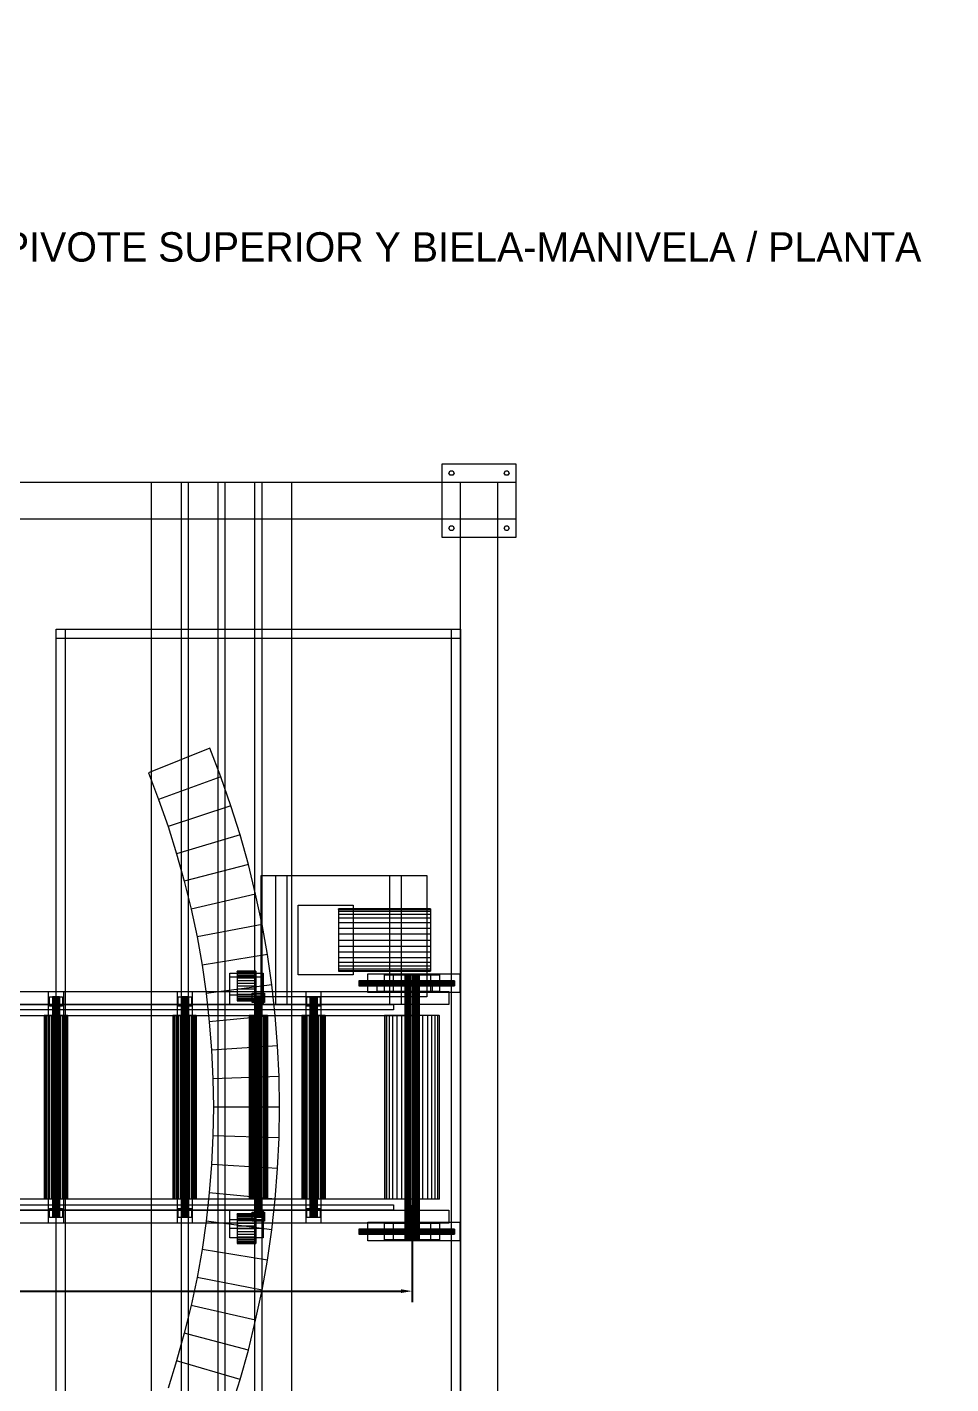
# Model space of a CAD drawing. Header units: millimetres. Extents: x -191664 to 191490, y -197311 to 10263.
# Drawn here: x 1422 to 3933, y -195242 to -191552 of the extents above; entities that cross this region are included whole.
import ezdxf

# ---------------------------------------------------------------- set-up
doc = ezdxf.new("R2010")
doc.units = ezdxf.units.MM
doc.layers.add('R15_COTAS_TRANSPORTE_P', color=1, linetype='Continuous', lineweight=0)
doc.layers.add('R15_REPARTIDOR_BIELA_MANIVELA_P', color=3, linetype='Continuous', lineweight=0)
doc.dimstyles.new('PLANTA_20', dxfattribs={"dimtxt": 50, "dimasz": 30, "dimexe": 30, "dimexo": 16, "dimgap": 20, "dimtad": 1, "dimtih": 1, "dimtoh": 1, "dimdec": 1, "dimzin": 0, "dimdsep": 46, "dimcen": 0.09, "dimadec": 0, "dimazin": 0, "dimtfac": 1, "dimtdec": 4, "dimtofl": 0, "dimtmove": 0, "dimatfit": 3, "dimfxl": 1, "dimtolj": 1, "dimtzin": 0, "dimarcsym": 0})

# ---------------------------------------------------------------- blocks, each defined once
blk = doc.blocks.new('*D133')
at = {"layer": 'Defpoints', "color": 0, "transparency": 16777216}
for p in [(439.7, -194148), (217.9, -194406.1), (-500, -194490), (-500, -194490), (500, -194490)]:
    blk.add_point(p, dxfattribs=at)
at = {"layer": 'R15_COTAS_TRANSPORTE_P', "color": 0, "lineweight": -2, "transparency": 16777216}
blk.add_arc((-500, -194490), 722.8, 2.3783, 17.6217, dxfattribs=at)
at = {"layer": 'R15_COTAS_TRANSPORTE_P', "color": 0, "transparency": 16777216}
for points in [[(184.1, -194272.8), (193.6, -194269.6), (179.2, -194242.8)], [(227.1, -194459.9), (217.2, -194460.1), (222.8, -194490)]]:
    blk.add_solid(points, dxfattribs=at)
blk = doc.blocks.new('*D134')
at = {"layer": 'Defpoints', "color": 0, "transparency": 16777216}
for p in [(-500, -194740), (2467.9, -194740), (2467.9, -194990)]:
    blk.add_point(p, dxfattribs=at)
at = {"layer": 'R15_COTAS_TRANSPORTE_P', "color": 0, "lineweight": -2, "transparency": 16777216}
for p, q in [((-500, -194756), (-500, -195020)), ((2467.9, -194756), (2467.9, -195020)), ((-470, -194990), (2437.9, -194990))]:
    blk.add_line(p, q, dxfattribs=at)
at = {"layer": 'R15_COTAS_TRANSPORTE_P', "color": 0, "transparency": 16777216}
for points in [[(-470, -194985), (-470, -194995), (-500, -194990)], [(2437.9, -194985), (2437.9, -194995), (2467.9, -194990)]]:
    blk.add_solid(points, dxfattribs=at)

msp = doc.modelspace()

# ---------------------------------------------------------------- linework, layer by layer
at = {"layer": 'R15_REPARTIDOR_BIELA_MANIVELA_P', "color": 253, "true_color": 0xa6b3ba}
for p, q in [((2550, -192940), (2550, -192740)), ((2550, -192740), (2750, -192740)), ((2750, -192740), (2750, -192940)), ((-750, -192790), (2750, -192790)), ((1760, -196190), (1760, -192790)), ((1760, -192790), (1840, -192790)), ((1840, -192790), (1840, -196190)), ((1860, -196190), (1860, -192790)), ((1860, -192790), (1940, -192790)), ((1940, -192790), (1940, -196190)), ((1960, -196190), (1960, -192790)), ((1960, -192790), (2040, -192790)), ((2040, -192790), (2040, -196190)), ((2060, -196190), (2060, -192790)), ((2060, -192790), (2140, -192790)), ((2140, -192790), (2140, -196190)), ((2600, -192890), (2600, -192790)), ((2600, -192790), (2700, -192790)), ((2600, -196190), (2600, -192790)), ((2700, -192790), (2700, -192890)), ((2700, -192790), (2700, -196190)), ((2750, -192790), (2750, -192890)), ((2750, -192890), (-750, -192890)), ((2700, -192890), (2600, -192890)), ((2750, -192940), (2550, -192940)), ((1500, -193215), (1500, -193190)), ((1500, -193190), (2600, -193190)), ((1500, -195790), (1500, -193190)), ((1500, -193190), (1525, -193190)), ((1525, -193190), (1525, -195790)), ((2575, -195790), (2575, -193190)), ((2575, -193190), (2600, -193190)), ((2600, -193190), (2600, -193215)), ((2600, -193190), (2600, -195790)), ((2600, -193215), (1500, -193215)), ((2057.89, -194190), (2057.89, -193860)), ((2057.89, -193860), (2507.89, -193860)), ((2097.89, -194210), (2097.89, -193860)), ((2097.89, -193860), (2127.89, -193860)), ((2127.89, -193860), (2127.89, -194210)), ((2407.89, -194210), (2407.89, -193860)), ((2407.89, -193860), (2437.89, -193860)), ((2437.89, -193860), (2437.89, -194210)), ((2507.89, -193860), (2507.89, -194190)), ((1972.89, -194210), (1972.89, -194125)), ((1972.89, -194125), (2062.89, -194125)), ((2062.89, -194125), (2062.89, -194210)), ((1972.89, -194185), (1972.89, -194135)), ((1972.89, -194135), (2062.89, -194135)), ((2062.89, -194135), (2062.89, -194185)), ((2347.89, -194178), (2347.89, -194127)), ((2347.89, -194127), (2597.89, -194127)), ((2392.89, -194175), (2392.89, -194130)), ((2392.89, -194130), (2542.89, -194130)), ((2542.89, -194130), (2542.89, -194175)), ((2597.89, -194127), (2597.89, -194178)), ((1480, -194805), (1480, -194175)), ((1480, -194175), (1520, -194175)), ((1482, -194215), (1482, -194190)), ((1482, -194190), (1518, -194190)), ((1518, -194190), (1518, -194215)), ((1520, -194175), (1520, -194805)), ((1830, -194805), (1830, -194175)), ((1830, -194175), (1870, -194175)), ((1832, -194215), (1832, -194190)), ((1832, -194190), (1868, -194190)), ((1868, -194190), (1868, -194215)), ((1870, -194175), (1870, -194805)), ((2062.89, -194185), (1972.89, -194185)), ((2033, -194205), (2033, -194180)), ((2033, -194180), (2067, -194180)), ((2507.89, -194190), (2057.89, -194190)), ((2067, -194180), (2067, -194205)), ((2180, -194805), (2180, -194175)), ((2180, -194175), (2220, -194175)), ((2182, -194215), (2182, -194190)), ((2182, -194190), (2218, -194190)), ((2218, -194190), (2218, -194215)), ((2220, -194175), (2220, -194805)), ((2597.89, -194178), (2347.89, -194178)), ((2542.89, -194175), (2392.89, -194175)), ((1518, -194215), (1482, -194215)), ((1868, -194215), (1832, -194215)), ((2062.89, -194210), (1972.89, -194210)), ((2067, -194205), (2033, -194205)), ((2127.89, -194210), (2097.89, -194210)), ((2218, -194215), (2182, -194215)), ((2437.89, -194210), (2407.89, -194210)), ((1482, -194790), (1482, -194765)), ((1482, -194765), (1518, -194765)), ((1518, -194790), (1482, -194790)), ((1518, -194765), (1518, -194790)), ((1832, -194790), (1832, -194765)), ((1832, -194765), (1868, -194765)), ((1868, -194790), (1832, -194790)), ((1868, -194765), (1868, -194790)), ((1972.89, -194820), (1972.89, -194770)), ((1972.89, -194770), (2062.89, -194770)), ((2033, -194800), (2033, -194775)), ((2033, -194775), (2067, -194775)), ((2062.89, -194770), (2062.89, -194820)), ((2067, -194775), (2067, -194800)), ((2182, -194790), (2182, -194765)), ((2182, -194765), (2218, -194765)), ((2218, -194790), (2182, -194790)), ((2218, -194765), (2218, -194790)), ((1520, -194805), (1480, -194805)), ((1870, -194805), (1830, -194805)), ((1972.89, -194845), (1972.89, -194795)), ((1972.89, -194795), (2062.89, -194795)), ((2062.89, -194820), (1972.89, -194820)), ((2067, -194800), (2033, -194800)), ((2062.89, -194795), (2062.89, -194845)), ((2220, -194805), (2180, -194805)), ((2347.89, -194853), (2347.89, -194802)), ((2347.89, -194802), (2597.89, -194802)), ((2392.89, -194850), (2392.89, -194805)), ((2392.89, -194805), (2542.89, -194805)), ((2542.89, -194805), (2542.89, -194850)), ((2597.89, -194802), (2597.89, -194853)), ((2062.89, -194845), (1972.89, -194845)), ((2597.89, -194853), (2347.89, -194853)), ((2542.89, -194850), (2392.89, -194850))]:
    msp.add_line(p, q, dxfattribs=at)
at = {"layer": 'R15_REPARTIDOR_BIELA_MANIVELA_P', "color": 9, "true_color": 0xb9c3c7}
for p, q in [((2568, -192765), (2571.5, -192758.94)), ((2571.5, -192758.94), (2578.5, -192758.94)), ((2578.5, -192758.94), (2582, -192765)), ((2718, -192765), (2721.5, -192758.94)), ((2721.5, -192758.94), (2728.5, -192758.94)), ((2728.5, -192758.94), (2732, -192765)), ((2571.5, -192771.06), (2568, -192765)), ((2578.5, -192771.06), (2571.5, -192771.06)), ((2582, -192765), (2578.5, -192771.06)), ((2721.5, -192771.06), (2718, -192765)), ((2728.5, -192771.06), (2721.5, -192771.06)), ((2732, -192765), (2728.5, -192771.06)), ((2568, -192915), (2571.5, -192908.94)), ((2571.5, -192908.94), (2578.5, -192908.94)), ((2578.5, -192908.94), (2582, -192915)), ((2718, -192915), (2721.5, -192908.94)), ((2721.5, -192908.94), (2728.5, -192908.94)), ((2728.5, -192908.94), (2732, -192915)), ((2571.5, -192921.06), (2568, -192915)), ((2578.5, -192921.06), (2571.5, -192921.06)), ((2582, -192915), (2578.5, -192921.06)), ((2721.5, -192921.06), (2718, -192915)), ((2728.5, -192921.06), (2721.5, -192921.06)), ((2732, -192915), (2728.5, -192921.06)), ((2403.89, -194153), (2407.39, -194146.94)), ((2407.39, -194159.06), (2403.89, -194153)), ((2407.39, -194146.94), (2414.39, -194146.94)), ((2414.39, -194159.06), (2407.39, -194159.06)), ((2414.39, -194146.94), (2417.89, -194153)), ((2417.89, -194153), (2414.39, -194159.06)), ((2517.89, -194153), (2521.39, -194146.94)), ((2521.39, -194159.06), (2517.89, -194153)), ((2521.39, -194146.94), (2528.39, -194146.94)), ((2528.39, -194159.06), (2521.39, -194159.06)), ((2528.39, -194146.94), (2531.89, -194153)), ((2531.89, -194153), (2528.39, -194159.06)), ((2403.89, -194828), (2407.39, -194821.94)), ((2407.39, -194834.06), (2403.89, -194828)), ((2407.39, -194821.94), (2414.39, -194821.94)), ((2414.39, -194821.94), (2417.89, -194828)), ((2417.89, -194828), (2414.39, -194834.06)), ((2517.89, -194828), (2521.39, -194821.94)), ((2521.39, -194834.06), (2517.89, -194828)), ((2521.39, -194821.94), (2528.39, -194821.94)), ((2528.39, -194821.94), (2531.89, -194828)), ((2531.89, -194828), (2528.39, -194834.06)), ((2414.39, -194834.06), (2407.39, -194834.06)), ((2528.39, -194834.06), (2521.39, -194834.06))]:
    msp.add_line(p, q, dxfattribs=at)
at = {"layer": 'R15_REPARTIDOR_BIELA_MANIVELA_P', "color": 252, "true_color": 0x889ba4}
for p, q in [((1917.99, -193513.07), (1751.1, -193580.5)), ((1948.01, -193590.93), (1917.99, -193513.07)), ((1751.1, -193580.5), (1779.04, -193652.98)), ((1948.01, -193590.93), (1779.04, -193652.98)), ((1975.52, -193669.7), (1948.01, -193590.93)), ((1779.04, -193652.98), (1804.65, -193726.32)), ((1975.52, -193669.7), (1804.65, -193726.32)), ((2000.49, -193749.32), (1975.52, -193669.7)), ((1804.65, -193726.32), (1827.91, -193800.44)), ((2000.49, -193749.32), (1827.91, -193800.44)), ((2022.91, -193829.7), (2000.49, -193749.32)), ((1827.91, -193800.44), (1848.77, -193875.27)), ((2022.91, -193829.7), (1848.77, -193875.27)), ((2042.74, -193910.75), (2022.91, -193829.7)), ((1848.77, -193875.27), (1867.24, -193950.73)), ((2042.74, -193910.75), (1867.24, -193950.73)), ((2059.97, -193992.39), (2042.74, -193910.75)), ((1867.24, -193950.73), (1883.28, -194026.74)), ((2059.97, -193992.39), (1883.28, -194026.74)), ((2074.58, -194074.55), (2059.97, -193992.39)), ((1883.28, -194026.74), (1896.88, -194103.22)), ((2074.58, -194074.55), (1896.88, -194103.22)), ((2086.55, -194157.13), (2074.58, -194074.55)), ((1896.88, -194103.22), (1908.03, -194180.1)), ((2086.55, -194157.13), (1908.03, -194180.1)), ((2095.88, -194240.05), (2086.55, -194157.13)), ((1908.03, -194180.1), (1916.71, -194257.3)), ((2095.88, -194240.05), (1916.71, -194257.3)), ((1916.71, -194257.3), (1922.92, -194334.73)), ((2102.55, -194323.22), (2095.88, -194240.05)), ((2102.55, -194323.22), (1922.92, -194334.73)), ((1922.92, -194334.73), (1926.64, -194412.33)), ((2106.55, -194406.57), (2102.55, -194323.22)), ((2106.55, -194406.57), (1926.64, -194412.33)), ((1926.64, -194412.33), (1927.89, -194490)), ((2107.89, -194490), (2106.55, -194406.57)), ((1927.89, -194490), (1926.64, -194567.67)), ((2107.89, -194490), (1927.89, -194490)), ((2106.55, -194573.43), (2107.89, -194490)), ((1926.64, -194567.67), (1922.92, -194645.27)), ((2106.55, -194573.43), (1926.64, -194567.67)), ((2102.55, -194656.78), (2106.55, -194573.43)), ((1922.92, -194645.27), (1916.71, -194722.7)), ((2102.55, -194656.78), (1922.92, -194645.27)), ((2095.88, -194739.95), (2102.55, -194656.78)), ((1916.71, -194722.7), (1908.03, -194799.9)), ((2095.88, -194739.95), (1916.71, -194722.7)), ((2086.55, -194822.87), (2095.88, -194739.95)), ((1908.03, -194799.9), (1896.88, -194876.78)), ((2086.55, -194822.87), (1908.03, -194799.9)), ((2074.58, -194905.45), (2086.55, -194822.87)), ((1896.88, -194876.78), (1883.28, -194953.26)), ((2074.58, -194905.45), (1896.88, -194876.78)), ((2059.97, -194987.61), (2074.58, -194905.45)), ((1883.28, -194953.26), (1867.24, -195029.27)), ((2059.97, -194987.61), (1883.28, -194953.26)), ((2042.74, -195069.25), (2059.97, -194987.61)), ((1867.24, -195029.27), (1848.77, -195104.73)), ((2042.74, -195069.25), (1867.24, -195029.27)), ((2022.91, -195150.3), (2042.74, -195069.25)), ((1848.77, -195104.73), (1827.91, -195179.56)), ((2022.91, -195150.3), (1848.77, -195104.73)), ((2000.49, -195230.68), (2022.91, -195150.3)), ((1827.91, -195179.56), (1804.65, -195253.68)), ((2000.49, -195230.68), (1827.91, -195179.56)), ((1975.52, -195310.3), (2000.49, -195230.68))]:
    msp.add_line(p, q, dxfattribs=at)
at = {"layer": 'R15_REPARTIDOR_BIELA_MANIVELA_P', "color": 147, "true_color": 0x35697a}
for p, q in [((2157.89, -194130), (2157.89, -193940)), ((2157.89, -193940), (2307.89, -193940)), ((2307.89, -193940), (2307.89, -194130)), ((2307.89, -194130), (2157.89, -194130))]:
    msp.add_line(p, q, dxfattribs=at)
at = {"layer": 'R15_REPARTIDOR_BIELA_MANIVELA_P', "color": 157, "true_color": 0x286576}
for p, q in [((2267.89, -193951.63), (2267.89, -193950)), ((2517.89, -193950), (2267.89, -193950)), ((2267.89, -193951.63), (2267.89, -193956.47)), ((2267.89, -193951.63), (2517.89, -193951.63)), ((2267.89, -193956.47), (2267.89, -193964.33)), ((2267.89, -193956.47), (2517.89, -193956.47)), ((2267.89, -193964.33), (2267.89, -193974.9)), ((2267.89, -193964.33), (2517.89, -193964.33)), ((2267.89, -193974.9), (2267.89, -193987.78)), ((2267.89, -193974.9), (2517.89, -193974.9)), ((2517.89, -193950), (2517.89, -193951.63)), ((2517.89, -193951.63), (2517.89, -193956.47)), ((2517.89, -193956.47), (2517.89, -193964.33)), ((2517.89, -193964.33), (2517.89, -193974.9)), ((2517.89, -193974.9), (2517.89, -193987.78)), ((2267.89, -193987.78), (2267.89, -194002.47)), ((2267.89, -193987.78), (2517.89, -193987.78)), ((2267.89, -194002.47), (2267.89, -194018.42)), ((2267.89, -194002.47), (2517.89, -194002.47)), ((2517.89, -193987.78), (2517.89, -194002.47)), ((2517.89, -194002.47), (2517.89, -194018.42)), ((2267.89, -194018.42), (2267.89, -194035)), ((2267.89, -194018.42), (2517.89, -194018.42)), ((2267.89, -194035), (2267.89, -194051.58)), ((2267.89, -194035), (2517.89, -194035)), ((2267.89, -194051.58), (2267.89, -194067.53)), ((2267.89, -194051.58), (2517.89, -194051.58)), ((2517.89, -194018.42), (2517.89, -194035)), ((2517.89, -194035), (2517.89, -194051.58)), ((2517.89, -194051.58), (2517.89, -194067.53)), ((2267.89, -194067.53), (2267.89, -194082.22)), ((2267.89, -194067.53), (2517.89, -194067.53)), ((2267.89, -194082.22), (2267.89, -194095.1)), ((2267.89, -194082.22), (2517.89, -194082.22)), ((2517.89, -194067.53), (2517.89, -194082.22)), ((2517.89, -194082.22), (2517.89, -194095.1)), ((2267.89, -194095.1), (2267.89, -194105.67)), ((2267.89, -194095.1), (2517.89, -194095.1)), ((2267.89, -194105.67), (2267.89, -194113.53)), ((2267.89, -194105.67), (2517.89, -194105.67)), ((2267.89, -194113.53), (2267.89, -194118.37)), ((2267.89, -194113.53), (2517.89, -194113.53)), ((2267.89, -194118.37), (2267.89, -194120)), ((2267.89, -194118.37), (2517.89, -194118.37)), ((2267.89, -194120), (2517.89, -194120)), ((2517.89, -194095.1), (2517.89, -194105.67)), ((2517.89, -194105.67), (2517.89, -194113.53)), ((2517.89, -194113.53), (2517.89, -194118.37)), ((2517.89, -194118.37), (2517.89, -194120))]:
    msp.add_line(p, q, dxfattribs=at)
at = {"layer": 'R15_REPARTIDOR_BIELA_MANIVELA_P', "color": 253, "true_color": 0xa8b4b9}
for p, q in [((1992.89, -194120.77), (1992.89, -194120)), ((2042.89, -194120), (1992.89, -194120)), ((1992.89, -194120.77), (1992.89, -194123.04)), ((1992.89, -194120.77), (2042.89, -194120.77)), ((1992.89, -194123.04), (1992.89, -194126.74)), ((1992.89, -194123.04), (2042.89, -194123.04)), ((1992.89, -194126.74), (1992.89, -194131.72)), ((1992.89, -194126.74), (2042.89, -194126.74)), ((2042.89, -194120), (2042.89, -194120.77)), ((2042.89, -194120.77), (2042.89, -194123.04)), ((2042.89, -194123.04), (2042.89, -194126.74)), ((2042.89, -194126.74), (2042.89, -194131.72)), ((1992.89, -194131.72), (1992.89, -194137.78)), ((1992.89, -194131.72), (2042.89, -194131.72)), ((1992.89, -194137.78), (1992.89, -194144.69)), ((1992.89, -194137.78), (2042.89, -194137.78)), ((1992.89, -194144.69), (1992.89, -194152.2)), ((1992.89, -194144.69), (2042.89, -194144.69)), ((1992.89, -194152.2), (1992.89, -194160)), ((1992.89, -194152.2), (2042.89, -194152.2)), ((1992.89, -194160), (1992.89, -194167.8)), ((1992.89, -194160), (2042.89, -194160)), ((2042.89, -194131.72), (2042.89, -194137.78)), ((2042.89, -194137.78), (2042.89, -194144.69)), ((2042.89, -194144.69), (2042.89, -194152.2)), ((2042.89, -194152.2), (2042.89, -194160)), ((2042.89, -194160), (2042.89, -194167.8)), ((2322.89, -194146.13), (2322.89, -194146)), ((2582.89, -194146), (2322.89, -194146)), ((2322.89, -194146.13), (2322.89, -194146.53)), ((2322.89, -194146.13), (2582.89, -194146.13)), ((2322.89, -194146.53), (2322.89, -194147.18)), ((2322.89, -194146.53), (2582.89, -194146.53)), ((2322.89, -194147.18), (2322.89, -194148.05)), ((2322.89, -194147.18), (2582.89, -194147.18)), ((2322.89, -194148.05), (2322.89, -194149.11)), ((2322.89, -194148.05), (2582.89, -194148.05)), ((2322.89, -194149.11), (2322.89, -194150.32)), ((2322.89, -194149.11), (2582.89, -194149.11)), ((2322.89, -194150.32), (2322.89, -194151.63)), ((2322.89, -194150.32), (2582.89, -194150.32)), ((2322.89, -194151.63), (2322.89, -194153)), ((2322.89, -194151.63), (2582.89, -194151.63)), ((2322.89, -194153), (2322.89, -194154.37)), ((2322.89, -194153), (2582.89, -194153)), ((2322.89, -194154.37), (2322.89, -194155.68)), ((2322.89, -194154.37), (2582.89, -194154.37)), ((2322.89, -194155.68), (2322.89, -194156.89)), ((2322.89, -194155.68), (2582.89, -194155.68)), ((2322.89, -194156.89), (2322.89, -194157.95)), ((2322.89, -194156.89), (2582.89, -194156.89)), ((2322.89, -194157.95), (2322.89, -194158.82)), ((2322.89, -194157.95), (2582.89, -194157.95)), ((2322.89, -194158.82), (2322.89, -194159.47)), ((2322.89, -194158.82), (2582.89, -194158.82)), ((2322.89, -194159.47), (2322.89, -194159.87)), ((2322.89, -194159.47), (2582.89, -194159.47)), ((2322.89, -194159.87), (2322.89, -194160)), ((2322.89, -194159.87), (2582.89, -194159.87)), ((2322.89, -194160), (2582.89, -194160)), ((2448.27, -194130), (2447.89, -194130)), ((2447.89, -194130), (2447.89, -194850)), ((2449.41, -194130), (2448.27, -194130)), ((2448.27, -194130), (2448.27, -194850)), ((2451.26, -194130), (2449.41, -194130)), ((2449.41, -194130), (2449.41, -194850)), ((2453.74, -194130), (2451.26, -194130)), ((2451.26, -194130), (2451.26, -194850)), ((2456.77, -194130), (2453.74, -194130)), ((2453.74, -194130), (2453.74, -194850)), ((2460.23, -194130), (2456.77, -194130)), ((2456.77, -194130), (2456.77, -194850)), ((2463.98, -194130), (2460.23, -194130)), ((2460.23, -194130), (2460.23, -194850)), ((2467.89, -194130), (2463.98, -194130)), ((2463.98, -194130), (2463.98, -194850)), ((2471.79, -194130), (2467.89, -194130)), ((2467.89, -194130), (2467.89, -194850)), ((2475.54, -194130), (2471.79, -194130)), ((2471.79, -194130), (2471.79, -194850)), ((2479, -194130), (2475.54, -194130)), ((2475.54, -194130), (2475.54, -194850)), ((2482.03, -194130), (2479, -194130)), ((2479, -194130), (2479, -194850)), ((2484.52, -194130), (2482.03, -194130)), ((2482.03, -194130), (2482.03, -194850)), ((2486.36, -194130), (2484.52, -194130)), ((2484.52, -194130), (2484.52, -194850)), ((2487.5, -194130), (2486.36, -194130)), ((2486.36, -194130), (2486.36, -194850)), ((2487.5, -194130), (2487.89, -194130)), ((2487.5, -194130), (2487.5, -194850)), ((2487.89, -194850), (2487.89, -194130)), ((2582.89, -194146), (2582.89, -194146.13)), ((2582.89, -194146.13), (2582.89, -194146.53)), ((2582.89, -194146.53), (2582.89, -194147.18)), ((2582.89, -194147.18), (2582.89, -194148.05)), ((2582.89, -194148.05), (2582.89, -194149.11)), ((2582.89, -194149.11), (2582.89, -194150.32)), ((2582.89, -194150.32), (2582.89, -194151.63)), ((2582.89, -194151.63), (2582.89, -194153)), ((2582.89, -194153), (2582.89, -194154.37)), ((2582.89, -194154.37), (2582.89, -194155.68)), ((2582.89, -194155.68), (2582.89, -194156.89)), ((2582.89, -194156.89), (2582.89, -194157.95)), ((2582.89, -194157.95), (2582.89, -194158.82)), ((2582.89, -194158.82), (2582.89, -194159.47)), ((2582.89, -194159.47), (2582.89, -194159.87)), ((2582.89, -194159.87), (2582.89, -194160)), ((1490.19, -194190), (1490, -194190)), ((1490, -194190), (1490, -194790)), ((1490.76, -194190), (1490.19, -194190)), ((1490.19, -194190), (1490.19, -194790)), ((1491.69, -194190), (1490.76, -194190)), ((1490.76, -194190), (1490.76, -194790)), ((1492.93, -194190), (1491.69, -194190)), ((1491.69, -194190), (1491.69, -194790)), ((1494.44, -194190), (1492.93, -194190)), ((1492.93, -194190), (1492.93, -194790)), ((1496.17, -194190), (1494.44, -194190)), ((1494.44, -194190), (1494.44, -194790)), ((1498.05, -194190), (1496.17, -194190)), ((1496.17, -194190), (1496.17, -194790)), ((1500, -194190), (1498.05, -194190)), ((1498.05, -194190), (1498.05, -194790)), ((1501.95, -194190), (1500, -194190)), ((1500, -194190), (1500, -194790)), ((1503.83, -194190), (1501.95, -194190)), ((1501.95, -194190), (1501.95, -194790)), ((1505.56, -194190), (1503.83, -194190)), ((1503.83, -194190), (1503.83, -194790)), ((1507.07, -194190), (1505.56, -194190)), ((1505.56, -194190), (1505.56, -194790)), ((1508.31, -194190), (1507.07, -194190)), ((1507.07, -194190), (1507.07, -194790)), ((1509.24, -194190), (1508.31, -194190)), ((1508.31, -194190), (1508.31, -194790)), ((1509.81, -194190), (1509.24, -194190)), ((1509.24, -194190), (1509.24, -194790)), ((1509.81, -194190), (1510, -194190)), ((1509.81, -194190), (1509.81, -194790)), ((1510, -194790), (1510, -194190)), ((1840.19, -194190), (1840, -194190)), ((1840, -194190), (1840, -194790)), ((1840.76, -194190), (1840.19, -194190)), ((1840.19, -194190), (1840.19, -194790)), ((1841.69, -194190), (1840.76, -194190)), ((1840.76, -194190), (1840.76, -194790)), ((1842.93, -194190), (1841.69, -194190)), ((1841.69, -194190), (1841.69, -194790)), ((1844.44, -194190), (1842.93, -194190)), ((1842.93, -194190), (1842.93, -194790)), ((1846.17, -194190), (1844.44, -194190)), ((1844.44, -194190), (1844.44, -194790)), ((1848.05, -194190), (1846.17, -194190)), ((1846.17, -194190), (1846.17, -194790)), ((1850, -194190), (1848.05, -194190)), ((1848.05, -194190), (1848.05, -194790)), ((1851.95, -194190), (1850, -194190)), ((1850, -194190), (1850, -194790)), ((1853.83, -194190), (1851.95, -194190)), ((1851.95, -194190), (1851.95, -194790)), ((1855.56, -194190), (1853.83, -194190)), ((1853.83, -194190), (1853.83, -194790)), ((1857.07, -194190), (1855.56, -194190)), ((1855.56, -194190), (1855.56, -194790)), ((1858.31, -194190), (1857.07, -194190)), ((1857.07, -194190), (1857.07, -194790)), ((1859.24, -194190), (1858.31, -194190)), ((1858.31, -194190), (1858.31, -194790)), ((1859.81, -194190), (1859.24, -194190)), ((1859.24, -194190), (1859.24, -194790)), ((1859.81, -194190), (1860, -194190)), ((1859.81, -194190), (1859.81, -194790)), ((1860, -194790), (1860, -194190)), ((1992.89, -194167.8), (1992.89, -194175.31)), ((1992.89, -194167.8), (2042.89, -194167.8)), ((1992.89, -194175.31), (1992.89, -194182.22)), ((1992.89, -194175.31), (2042.89, -194175.31)), ((1992.89, -194182.22), (1992.89, -194188.28)), ((1992.89, -194182.22), (2042.89, -194182.22)), ((1992.89, -194188.28), (1992.89, -194193.26)), ((1992.89, -194188.28), (2042.89, -194188.28)), ((1992.89, -194193.26), (1992.89, -194196.96)), ((1992.89, -194193.26), (2042.89, -194193.26)), ((1992.89, -194196.96), (1992.89, -194199.23)), ((1992.89, -194196.96), (2042.89, -194196.96)), ((1992.89, -194199.23), (1992.89, -194200)), ((1992.89, -194199.23), (2042.89, -194199.23)), ((1992.89, -194200), (2042.89, -194200)), ((2041.17, -194190), (2041, -194190)), ((2041, -194190), (2041, -194790)), ((2041.69, -194190), (2041.17, -194190)), ((2041.17, -194190), (2041.17, -194790)), ((2042.52, -194190), (2041.69, -194190)), ((2041.69, -194190), (2041.69, -194790)), ((2043.64, -194190), (2042.52, -194190)), ((2042.52, -194190), (2042.52, -194790)), ((2042.89, -194167.8), (2042.89, -194175.31)), ((2042.89, -194175.31), (2042.89, -194182.22)), ((2042.89, -194182.22), (2042.89, -194188.28)), ((2042.89, -194188.28), (2042.89, -194193.26)), ((2042.89, -194193.26), (2042.89, -194196.96)), ((2042.89, -194196.96), (2042.89, -194199.23)), ((2042.89, -194199.23), (2042.89, -194200)), ((2045, -194190), (2043.64, -194190)), ((2043.64, -194190), (2043.64, -194790)), ((2046.56, -194190), (2045, -194190)), ((2045, -194190), (2045, -194790)), ((2048.24, -194190), (2046.56, -194190)), ((2046.56, -194190), (2046.56, -194790)), ((2050, -194190), (2048.24, -194190)), ((2048.24, -194190), (2048.24, -194790)), ((2051.76, -194190), (2050, -194190)), ((2050, -194190), (2050, -194790)), ((2053.44, -194190), (2051.76, -194190)), ((2051.76, -194190), (2051.76, -194790)), ((2055, -194190), (2053.44, -194190)), ((2053.44, -194190), (2053.44, -194790)), ((2056.36, -194190), (2055, -194190)), ((2055, -194190), (2055, -194790)), ((2057.48, -194190), (2056.36, -194190)), ((2056.36, -194190), (2056.36, -194790)), ((2058.31, -194190), (2057.48, -194190)), ((2057.48, -194190), (2057.48, -194790)), ((2058.83, -194190), (2058.31, -194190)), ((2058.31, -194190), (2058.31, -194790)), ((2058.83, -194190), (2059, -194190)), ((2058.83, -194190), (2058.83, -194790)), ((2059, -194790), (2059, -194190)), ((2190.19, -194190), (2190, -194190)), ((2190, -194190), (2190, -194790)), ((2190.76, -194190), (2190.19, -194190)), ((2190.19, -194190), (2190.19, -194790)), ((2191.69, -194190), (2190.76, -194190)), ((2190.76, -194190), (2190.76, -194790)), ((2192.93, -194190), (2191.69, -194190)), ((2191.69, -194190), (2191.69, -194790)), ((2194.44, -194190), (2192.93, -194190)), ((2192.93, -194190), (2192.93, -194790)), ((2196.17, -194190), (2194.44, -194190)), ((2194.44, -194190), (2194.44, -194790)), ((2198.05, -194190), (2196.17, -194190)), ((2196.17, -194190), (2196.17, -194790)), ((2200, -194190), (2198.05, -194190)), ((2198.05, -194190), (2198.05, -194790)), ((2201.95, -194190), (2200, -194190)), ((2200, -194190), (2200, -194790)), ((2203.83, -194190), (2201.95, -194190)), ((2201.95, -194190), (2201.95, -194790)), ((2205.56, -194190), (2203.83, -194190)), ((2203.83, -194190), (2203.83, -194790)), ((2207.07, -194190), (2205.56, -194190)), ((2205.56, -194190), (2205.56, -194790)), ((2208.31, -194190), (2207.07, -194190)), ((2207.07, -194190), (2207.07, -194790)), ((2209.24, -194190), (2208.31, -194190)), ((2208.31, -194190), (2208.31, -194790)), ((2209.81, -194190), (2209.24, -194190)), ((2209.24, -194190), (2209.24, -194790)), ((2209.81, -194190), (2210, -194190)), ((2209.81, -194190), (2209.81, -194790)), ((2210, -194790), (2210, -194190)), ((1468.61, -194240), (1468, -194240)), ((1468, -194240), (1468, -194740)), ((1470.44, -194240), (1468.61, -194240)), ((1468.61, -194240), (1468.61, -194740)), ((1473.39, -194240), (1470.44, -194240)), ((1470.44, -194240), (1470.44, -194740)), ((1477.37, -194240), (1473.39, -194240)), ((1473.39, -194240), (1473.39, -194740)), ((1482.22, -194240), (1477.37, -194240)), ((1477.37, -194240), (1477.37, -194740)), ((1487.75, -194240), (1482.22, -194240)), ((1482.22, -194240), (1482.22, -194740)), ((1493.76, -194240), (1487.75, -194240)), ((1487.75, -194240), (1487.75, -194740)), ((1500, -194240), (1493.76, -194240)), ((1493.76, -194240), (1493.76, -194740)), ((1506.24, -194240), (1500, -194240)), ((1500, -194240), (1500, -194740)), ((1512.25, -194240), (1506.24, -194240)), ((1506.24, -194240), (1506.24, -194740)), ((1517.78, -194240), (1512.25, -194240)), ((1512.25, -194240), (1512.25, -194740)), ((1522.63, -194240), (1517.78, -194240)), ((1517.78, -194240), (1517.78, -194740)), ((1526.61, -194240), (1522.63, -194240)), ((1522.63, -194240), (1522.63, -194740)), ((1529.56, -194240), (1526.61, -194240)), ((1526.61, -194240), (1526.61, -194740)), ((1531.39, -194240), (1529.56, -194240)), ((1529.56, -194240), (1529.56, -194740)), ((1531.39, -194240), (1532, -194240)), ((1531.39, -194240), (1531.39, -194740)), ((1532, -194740), (1532, -194240)), ((1818.61, -194240), (1818, -194240)), ((1818, -194240), (1818, -194740)), ((1820.44, -194240), (1818.61, -194240)), ((1818.61, -194240), (1818.61, -194740)), ((1823.39, -194240), (1820.44, -194240)), ((1820.44, -194240), (1820.44, -194740)), ((1827.37, -194240), (1823.39, -194240)), ((1823.39, -194240), (1823.39, -194740)), ((1832.22, -194240), (1827.37, -194240)), ((1827.37, -194240), (1827.37, -194740)), ((1837.75, -194240), (1832.22, -194240)), ((1832.22, -194240), (1832.22, -194740)), ((1843.76, -194240), (1837.75, -194240)), ((1837.75, -194240), (1837.75, -194740)), ((1850, -194240), (1843.76, -194240)), ((1843.76, -194240), (1843.76, -194740)), ((1856.24, -194240), (1850, -194240)), ((1850, -194240), (1850, -194740)), ((1862.25, -194240), (1856.24, -194240)), ((1856.24, -194240), (1856.24, -194740)), ((1867.78, -194240), (1862.25, -194240)), ((1862.25, -194240), (1862.25, -194740)), ((1872.63, -194240), (1867.78, -194240)), ((1867.78, -194240), (1867.78, -194740)), ((1876.61, -194240), (1872.63, -194240)), ((1872.63, -194240), (1872.63, -194740)), ((1879.56, -194240), (1876.61, -194240)), ((1876.61, -194240), (1876.61, -194740)), ((1881.39, -194240), (1879.56, -194240)), ((1879.56, -194240), (1879.56, -194740)), ((1881.39, -194240), (1882, -194240)), ((1881.39, -194240), (1881.39, -194740)), ((1882, -194740), (1882, -194240)), ((2025.48, -194240), (2025, -194240)), ((2025, -194240), (2025, -194740)), ((2026.9, -194240), (2025.48, -194240)), ((2025.48, -194240), (2025.48, -194740)), ((2029.21, -194240), (2026.9, -194240)), ((2026.9, -194240), (2026.9, -194740)), ((2032.32, -194240), (2029.21, -194240)), ((2029.21, -194240), (2029.21, -194740)), ((2036.11, -194240), (2032.32, -194240)), ((2032.32, -194240), (2032.32, -194740)), ((2040.43, -194240), (2036.11, -194240)), ((2036.11, -194240), (2036.11, -194740)), ((2045.12, -194240), (2040.43, -194240)), ((2040.43, -194240), (2040.43, -194740)), ((2050, -194240), (2045.12, -194240)), ((2045.12, -194240), (2045.12, -194740)), ((2054.88, -194240), (2050, -194240)), ((2050, -194240), (2050, -194740)), ((2059.57, -194240), (2054.88, -194240)), ((2054.88, -194240), (2054.88, -194740)), ((2063.89, -194240), (2059.57, -194240)), ((2059.57, -194240), (2059.57, -194740)), ((2067.68, -194240), (2063.89, -194240)), ((2063.89, -194240), (2063.89, -194740)), ((2070.79, -194240), (2067.68, -194240)), ((2067.68, -194240), (2067.68, -194740)), ((2073.1, -194240), (2070.79, -194240)), ((2070.79, -194240), (2070.79, -194740)), ((2074.52, -194240), (2073.1, -194240)), ((2073.1, -194240), (2073.1, -194740)), ((2074.52, -194240), (2075, -194240)), ((2074.52, -194240), (2074.52, -194740)), ((2075, -194740), (2075, -194240)), ((2168.61, -194240), (2168, -194240)), ((2168, -194240), (2168, -194740)), ((2170.44, -194240), (2168.61, -194240)), ((2168.61, -194240), (2168.61, -194740)), ((2173.39, -194240), (2170.44, -194240)), ((2170.44, -194240), (2170.44, -194740)), ((2177.37, -194240), (2173.39, -194240)), ((2173.39, -194240), (2173.39, -194740)), ((2182.22, -194240), (2177.37, -194240)), ((2177.37, -194240), (2177.37, -194740)), ((2187.75, -194240), (2182.22, -194240)), ((2182.22, -194240), (2182.22, -194740)), ((2193.76, -194240), (2187.75, -194240)), ((2187.75, -194240), (2187.75, -194740)), ((2200, -194240), (2193.76, -194240)), ((2193.76, -194240), (2193.76, -194740)), ((2206.24, -194240), (2200, -194240)), ((2200, -194240), (2200, -194740)), ((2212.25, -194240), (2206.24, -194240)), ((2206.24, -194240), (2206.24, -194740)), ((2217.78, -194240), (2212.25, -194240)), ((2212.25, -194240), (2212.25, -194740)), ((2222.63, -194240), (2217.78, -194240)), ((2217.78, -194240), (2217.78, -194740)), ((2226.61, -194240), (2222.63, -194240)), ((2222.63, -194240), (2222.63, -194740)), ((2229.56, -194240), (2226.61, -194240)), ((2226.61, -194240), (2226.61, -194740)), ((2231.39, -194240), (2229.56, -194240)), ((2229.56, -194240), (2229.56, -194740)), ((2231.39, -194240), (2232, -194240)), ((2231.39, -194240), (2231.39, -194740)), ((2232, -194740), (2232, -194240)), ((2394.33, -194240), (2392.89, -194240)), ((2392.89, -194240), (2392.89, -194740)), ((2398.6, -194240), (2394.33, -194240)), ((2394.33, -194240), (2394.33, -194740)), ((2405.53, -194240), (2398.6, -194240)), ((2398.6, -194240), (2398.6, -194740)), ((2414.85, -194240), (2405.53, -194240)), ((2405.53, -194240), (2405.53, -194740)), ((2426.22, -194240), (2414.85, -194240)), ((2414.85, -194240), (2414.85, -194740)), ((2439.18, -194240), (2426.22, -194240)), ((2426.22, -194240), (2426.22, -194740)), ((2453.25, -194240), (2439.18, -194240)), ((2439.18, -194240), (2439.18, -194740)), ((2467.89, -194240), (2453.25, -194240)), ((2453.25, -194240), (2453.25, -194740)), ((2482.52, -194240), (2467.89, -194240)), ((2496.59, -194240), (2482.52, -194240)), ((2482.52, -194240), (2482.52, -194740)), ((2509.55, -194240), (2496.59, -194240)), ((2496.59, -194240), (2496.59, -194740)), ((2520.92, -194240), (2509.55, -194240)), ((2509.55, -194240), (2509.55, -194740)), ((2530.25, -194240), (2520.92, -194240)), ((2520.92, -194240), (2520.92, -194740)), ((2537.18, -194240), (2530.25, -194240)), ((2530.25, -194240), (2530.25, -194740)), ((2541.45, -194240), (2537.18, -194240)), ((2537.18, -194240), (2537.18, -194740)), ((2541.45, -194240), (2542.89, -194240)), ((2541.45, -194240), (2541.45, -194740)), ((2542.89, -194740), (2542.89, -194240)), ((1468.61, -194740), (1468, -194740)), ((1470.44, -194740), (1468.61, -194740)), ((1473.39, -194740), (1470.44, -194740)), ((1477.37, -194740), (1473.39, -194740)), ((1482.22, -194740), (1477.37, -194740)), ((1487.75, -194740), (1482.22, -194740)), ((1493.76, -194740), (1487.75, -194740)), ((1500, -194740), (1493.76, -194740)), ((1506.24, -194740), (1500, -194740)), ((1512.25, -194740), (1506.24, -194740)), ((1517.78, -194740), (1512.25, -194740)), ((1522.63, -194740), (1517.78, -194740)), ((1526.61, -194740), (1522.63, -194740)), ((1529.56, -194740), (1526.61, -194740)), ((1531.39, -194740), (1529.56, -194740)), ((1532, -194740), (1531.39, -194740)), ((1818.61, -194740), (1818, -194740)), ((1820.44, -194740), (1818.61, -194740)), ((1823.39, -194740), (1820.44, -194740)), ((1827.37, -194740), (1823.39, -194740)), ((1832.22, -194740), (1827.37, -194740)), ((1837.75, -194740), (1832.22, -194740)), ((1843.76, -194740), (1837.75, -194740)), ((1850, -194740), (1843.76, -194740)), ((1856.24, -194740), (1850, -194740)), ((1862.25, -194740), (1856.24, -194740)), ((1867.78, -194740), (1862.25, -194740)), ((1872.63, -194740), (1867.78, -194740)), ((1876.61, -194740), (1872.63, -194740)), ((1879.56, -194740), (1876.61, -194740)), ((1881.39, -194740), (1879.56, -194740)), ((1882, -194740), (1881.39, -194740)), ((2025.48, -194740), (2025, -194740)), ((2026.9, -194740), (2025.48, -194740)), ((2029.21, -194740), (2026.9, -194740)), ((2032.32, -194740), (2029.21, -194740)), ((2036.11, -194740), (2032.32, -194740)), ((2040.43, -194740), (2036.11, -194740)), ((2045.12, -194740), (2040.43, -194740)), ((2050, -194740), (2045.12, -194740)), ((2054.88, -194740), (2050, -194740)), ((2059.57, -194740), (2054.88, -194740)), ((2063.89, -194740), (2059.57, -194740)), ((2067.68, -194740), (2063.89, -194740)), ((2070.79, -194740), (2067.68, -194740)), ((2073.1, -194740), (2070.79, -194740)), ((2074.52, -194740), (2073.1, -194740)), ((2075, -194740), (2074.52, -194740)), ((2168.61, -194740), (2168, -194740)), ((2170.44, -194740), (2168.61, -194740)), ((2173.39, -194740), (2170.44, -194740)), ((2177.37, -194740), (2173.39, -194740)), ((2182.22, -194740), (2177.37, -194740)), ((2187.75, -194740), (2182.22, -194740)), ((2193.76, -194740), (2187.75, -194740)), ((2200, -194740), (2193.76, -194740)), ((2206.24, -194740), (2200, -194740)), ((2212.25, -194740), (2206.24, -194740)), ((2217.78, -194740), (2212.25, -194740)), ((2222.63, -194740), (2217.78, -194740)), ((2226.61, -194740), (2222.63, -194740)), ((2229.56, -194740), (2226.61, -194740)), ((2231.39, -194740), (2229.56, -194740)), ((2232, -194740), (2231.39, -194740)), ((2394.33, -194740), (2392.89, -194740)), ((2398.6, -194740), (2394.33, -194740)), ((2405.53, -194740), (2398.6, -194740)), ((2414.85, -194740), (2405.53, -194740)), ((2426.22, -194740), (2414.85, -194740)), ((2439.18, -194740), (2426.22, -194740)), ((2453.25, -194740), (2439.18, -194740)), ((2467.89, -194740), (2453.25, -194740)), ((2482.52, -194740), (2467.89, -194740)), ((2496.59, -194740), (2482.52, -194740)), ((2509.55, -194740), (2496.59, -194740)), ((2520.92, -194740), (2509.55, -194740)), ((2530.25, -194740), (2520.92, -194740)), ((2537.18, -194740), (2530.25, -194740)), ((2541.45, -194740), (2537.18, -194740)), ((2542.89, -194740), (2541.45, -194740)), ((1490.19, -194790), (1490, -194790)), ((1490.76, -194790), (1490.19, -194790)), ((1491.69, -194790), (1490.76, -194790)), ((1492.93, -194790), (1491.69, -194790)), ((1494.44, -194790), (1492.93, -194790)), ((1496.17, -194790), (1494.44, -194790)), ((1498.05, -194790), (1496.17, -194790)), ((1500, -194790), (1498.05, -194790)), ((1501.95, -194790), (1500, -194790)), ((1503.83, -194790), (1501.95, -194790)), ((1505.56, -194790), (1503.83, -194790)), ((1507.07, -194790), (1505.56, -194790)), ((1508.31, -194790), (1507.07, -194790)), ((1509.24, -194790), (1508.31, -194790)), ((1509.81, -194790), (1509.24, -194790)), ((1510, -194790), (1509.81, -194790)), ((1840.19, -194790), (1840, -194790)), ((1840.76, -194790), (1840.19, -194790)), ((1841.69, -194790), (1840.76, -194790)), ((1842.93, -194790), (1841.69, -194790)), ((1844.44, -194790), (1842.93, -194790)), ((1846.17, -194790), (1844.44, -194790)), ((1848.05, -194790), (1846.17, -194790)), ((1850, -194790), (1848.05, -194790)), ((1851.95, -194790), (1850, -194790)), ((1853.83, -194790), (1851.95, -194790)), ((1855.56, -194790), (1853.83, -194790)), ((1857.07, -194790), (1855.56, -194790)), ((1858.31, -194790), (1857.07, -194790)), ((1859.24, -194790), (1858.31, -194790)), ((1859.81, -194790), (1859.24, -194790)), ((1860, -194790), (1859.81, -194790)), ((1992.89, -194780.77), (1992.89, -194780)), ((2042.89, -194780), (1992.89, -194780)), ((1992.89, -194780.77), (1992.89, -194783.04)), ((1992.89, -194780.77), (2042.89, -194780.77)), ((1992.89, -194783.04), (1992.89, -194786.74)), ((1992.89, -194783.04), (2042.89, -194783.04)), ((1992.89, -194786.74), (1992.89, -194791.72)), ((1992.89, -194786.74), (2042.89, -194786.74)), ((2041.17, -194790), (2041, -194790)), ((2041.69, -194790), (2041.17, -194790)), ((2042.52, -194790), (2041.69, -194790)), ((2043.64, -194790), (2042.52, -194790)), ((2042.89, -194780), (2042.89, -194780.77)), ((2042.89, -194780.77), (2042.89, -194783.04)), ((2042.89, -194783.04), (2042.89, -194786.74)), ((2042.89, -194786.74), (2042.89, -194791.72)), ((2045, -194790), (2043.64, -194790)), ((2046.56, -194790), (2045, -194790)), ((2048.24, -194790), (2046.56, -194790)), ((2050, -194790), (2048.24, -194790)), ((2051.76, -194790), (2050, -194790)), ((2053.44, -194790), (2051.76, -194790)), ((2055, -194790), (2053.44, -194790)), ((2056.36, -194790), (2055, -194790)), ((2057.48, -194790), (2056.36, -194790)), ((2058.31, -194790), (2057.48, -194790)), ((2058.83, -194790), (2058.31, -194790)), ((2059, -194790), (2058.83, -194790)), ((2190.19, -194790), (2190, -194790)), ((2190.76, -194790), (2190.19, -194790)), ((2191.69, -194790), (2190.76, -194790)), ((2192.93, -194790), (2191.69, -194790)), ((2194.44, -194790), (2192.93, -194790)), ((2196.17, -194790), (2194.44, -194790)), ((2198.05, -194790), (2196.17, -194790)), ((2200, -194790), (2198.05, -194790)), ((2201.95, -194790), (2200, -194790)), ((2203.83, -194790), (2201.95, -194790)), ((2205.56, -194790), (2203.83, -194790)), ((2207.07, -194790), (2205.56, -194790)), ((2208.31, -194790), (2207.07, -194790)), ((2209.24, -194790), (2208.31, -194790)), ((2209.81, -194790), (2209.24, -194790)), ((2210, -194790), (2209.81, -194790)), ((1992.89, -194791.72), (1992.89, -194797.78)), ((1992.89, -194791.72), (2042.89, -194791.72)), ((1992.89, -194797.78), (1992.89, -194804.69)), ((1992.89, -194797.78), (2042.89, -194797.78)), ((1992.89, -194804.69), (1992.89, -194812.2)), ((1992.89, -194804.69), (2042.89, -194804.69)), ((1992.89, -194812.2), (1992.89, -194820)), ((1992.89, -194812.2), (2042.89, -194812.2)), ((1992.89, -194820), (1992.89, -194827.8)), ((1992.89, -194820), (2042.89, -194820)), ((1992.89, -194827.8), (1992.89, -194835.31)), ((1992.89, -194827.8), (2042.89, -194827.8)), ((2042.89, -194791.72), (2042.89, -194797.78)), ((2042.89, -194797.78), (2042.89, -194804.69)), ((2042.89, -194804.69), (2042.89, -194812.2)), ((2042.89, -194812.2), (2042.89, -194820)), ((2042.89, -194820), (2042.89, -194827.8)), ((2042.89, -194827.8), (2042.89, -194835.31)), ((2322.89, -194821.13), (2322.89, -194821)), ((2582.89, -194821), (2322.89, -194821)), ((2322.89, -194821.13), (2322.89, -194821.53)), ((2322.89, -194821.13), (2582.89, -194821.13)), ((2322.89, -194821.53), (2322.89, -194822.18)), ((2322.89, -194821.53), (2582.89, -194821.53)), ((2322.89, -194822.18), (2322.89, -194823.05)), ((2322.89, -194822.18), (2582.89, -194822.18)), ((2322.89, -194823.05), (2322.89, -194824.11)), ((2322.89, -194823.05), (2582.89, -194823.05)), ((2322.89, -194824.11), (2322.89, -194825.32)), ((2322.89, -194824.11), (2582.89, -194824.11)), ((2322.89, -194825.32), (2322.89, -194826.63)), ((2322.89, -194825.32), (2582.89, -194825.32)), ((2322.89, -194826.63), (2322.89, -194828)), ((2322.89, -194826.63), (2582.89, -194826.63)), ((2322.89, -194828), (2322.89, -194829.37)), ((2322.89, -194828), (2582.89, -194828)), ((2582.89, -194821), (2582.89, -194821.13)), ((2582.89, -194821.13), (2582.89, -194821.53)), ((2582.89, -194821.53), (2582.89, -194822.18)), ((2582.89, -194822.18), (2582.89, -194823.05)), ((2582.89, -194823.05), (2582.89, -194824.11)), ((2582.89, -194824.11), (2582.89, -194825.32)), ((2582.89, -194825.32), (2582.89, -194826.63)), ((2582.89, -194826.63), (2582.89, -194828)), ((2582.89, -194828), (2582.89, -194829.37)), ((1992.89, -194835.31), (1992.89, -194842.22)), ((1992.89, -194835.31), (2042.89, -194835.31)), ((1992.89, -194842.22), (1992.89, -194848.28)), ((1992.89, -194842.22), (2042.89, -194842.22)), ((1992.89, -194848.28), (1992.89, -194853.26)), ((1992.89, -194848.28), (2042.89, -194848.28)), ((1992.89, -194853.26), (1992.89, -194856.96)), ((1992.89, -194853.26), (2042.89, -194853.26)), ((1992.89, -194856.96), (1992.89, -194859.23)), ((1992.89, -194856.96), (2042.89, -194856.96)), ((1992.89, -194859.23), (1992.89, -194860)), ((1992.89, -194859.23), (2042.89, -194859.23)), ((1992.89, -194860), (2042.89, -194860)), ((2042.89, -194835.31), (2042.89, -194842.22)), ((2042.89, -194842.22), (2042.89, -194848.28)), ((2042.89, -194848.28), (2042.89, -194853.26)), ((2042.89, -194853.26), (2042.89, -194856.96)), ((2042.89, -194856.96), (2042.89, -194859.23)), ((2042.89, -194859.23), (2042.89, -194860)), ((2322.89, -194829.37), (2322.89, -194830.68)), ((2322.89, -194829.37), (2582.89, -194829.37)), ((2322.89, -194830.68), (2322.89, -194831.89)), ((2322.89, -194830.68), (2582.89, -194830.68)), ((2322.89, -194831.89), (2322.89, -194832.95)), ((2322.89, -194831.89), (2582.89, -194831.89)), ((2322.89, -194832.95), (2322.89, -194833.82)), ((2322.89, -194832.95), (2582.89, -194832.95)), ((2322.89, -194833.82), (2322.89, -194834.47)), ((2322.89, -194833.82), (2582.89, -194833.82)), ((2322.89, -194834.47), (2322.89, -194834.87)), ((2322.89, -194834.47), (2582.89, -194834.47)), ((2322.89, -194834.87), (2322.89, -194835)), ((2322.89, -194834.87), (2582.89, -194834.87)), ((2322.89, -194835), (2582.89, -194835)), ((2448.27, -194850), (2447.89, -194850)), ((2449.41, -194850), (2448.27, -194850)), ((2451.26, -194850), (2449.41, -194850)), ((2453.74, -194850), (2451.26, -194850)), ((2456.77, -194850), (2453.74, -194850)), ((2460.23, -194850), (2456.77, -194850)), ((2463.98, -194850), (2460.23, -194850)), ((2467.89, -194850), (2463.98, -194850)), ((2471.79, -194850), (2467.89, -194850)), ((2475.54, -194850), (2471.79, -194850)), ((2479, -194850), (2475.54, -194850)), ((2482.03, -194850), (2479, -194850)), ((2484.52, -194850), (2482.03, -194850)), ((2486.36, -194850), (2484.52, -194850)), ((2487.5, -194850), (2486.36, -194850)), ((2487.89, -194850), (2487.5, -194850)), ((2582.89, -194829.37), (2582.89, -194830.68)), ((2582.89, -194830.68), (2582.89, -194831.89)), ((2582.89, -194831.89), (2582.89, -194832.95)), ((2582.89, -194832.95), (2582.89, -194833.82)), ((2582.89, -194833.82), (2582.89, -194834.47)), ((2582.89, -194834.47), (2582.89, -194834.87)), ((2582.89, -194834.87), (2582.89, -194835))]:
    msp.add_line(p, q, dxfattribs=at)
at = {"layer": 'R15_REPARTIDOR_BIELA_MANIVELA_P', "color": 55, "true_color": 0xb89d4e}
for p, q in [((2372.89, -194175), (2372.89, -194145)), ((2372.89, -194145), (2522.89, -194145)), ((2522.89, -194145), (2522.89, -194175)), ((2522.89, -194175), (2372.89, -194175))]:
    msp.add_line(p, q, dxfattribs=at)
at = {"layer": 'R15_REPARTIDOR_BIELA_MANIVELA_P', "color": 137, "true_color": 0x48778a}
for p, q in [((2417.89, -194175), (2417.89, -194130)), ((2417.89, -194130), (2517.89, -194130)), ((2517.89, -194130), (2517.89, -194175)), ((2517.89, -194175), (2417.89, -194175)), ((2417.89, -194850), (2417.89, -194805)), ((2417.89, -194805), (2517.89, -194805)), ((2517.89, -194805), (2517.89, -194850)), ((2517.89, -194850), (2417.89, -194850))]:
    msp.add_line(p, q, dxfattribs=at)
at = {"layer": 'R15_REPARTIDOR_BIELA_MANIVELA_P', "color": 157, "true_color": 0x435b68}
for p, q in [((-100, -194175), (2567.89, -194175)), ((2567.89, -194175), (2567.89, -194210)), ((2567.89, -194210), (-100, -194210)), ((-100, -194770), (2567.89, -194770)), ((2567.89, -194770), (2567.89, -194805)), ((2567.89, -194805), (-100, -194805))]:
    msp.add_line(p, q, dxfattribs=at)
at = {"layer": 'R15_REPARTIDOR_BIELA_MANIVELA_P', "color": 253, "true_color": 0x97a8b0}
for p, q in [((-450, -194210), (2417.89, -194210)), ((2417.89, -194225), (-450, -194225)), ((2417.89, -194210), (2417.89, -194225)), ((-450, -194755), (2417.89, -194755)), ((2417.89, -194770), (-450, -194770)), ((2417.89, -194755), (2417.89, -194770))]:
    msp.add_line(p, q, dxfattribs=at)
at = {"layer": 'R15_REPARTIDOR_BIELA_MANIVELA_P', "color": 139, "true_color": 0x345148}
for p, q in [((-500, -194240), (2467.89, -194240)), ((2467.89, -194240), (2467.89, -194740)), ((2467.89, -194740), (-500, -194740))]:
    msp.add_line(p, q, dxfattribs=at)

# ---------------------------------------------------------------- texts
at = {"layer": 'R15_REPARTIDOR_BIELA_MANIVELA_P'}
msp.add_text('R15 / REPARTIDOR B500 / PIVOTE SUPERIOR Y BIELA-MANIVELA / PLANTA', height=80, dxfattribs=at).set_placement((0, -192190))

# ---------------------------------------------------------------- dimensions: what is measured, and where the dimension line sits
at = {"layer": 'R15_COTAS_TRANSPORTE_P'}
dim = msp.add_angular_dim_2l(base=(217.89, -194406.09), line1=((-500, -194490), (500, -194490)), line2=((-500, -194490), (439.69, -194147.98)), dimstyle='PLANTA_20', dxfattribs=at)
dim.commit()
dim.dimension.update_dxf_attribs({"geometry": '*D133', "text_midpoint": (191490.46, -33543.69)})
dim = msp.add_aligned_dim(p1=(-500, -194740), p2=(2467.89, -194740), distance=-250, text='<> P', dimstyle='PLANTA_20', dxfattribs=at)
dim.commit()
dim.dimension.update_dxf_attribs({"geometry": '*D134', "text_midpoint": (983.94, -194990)})

doc.saveas('drawing.dxf')
